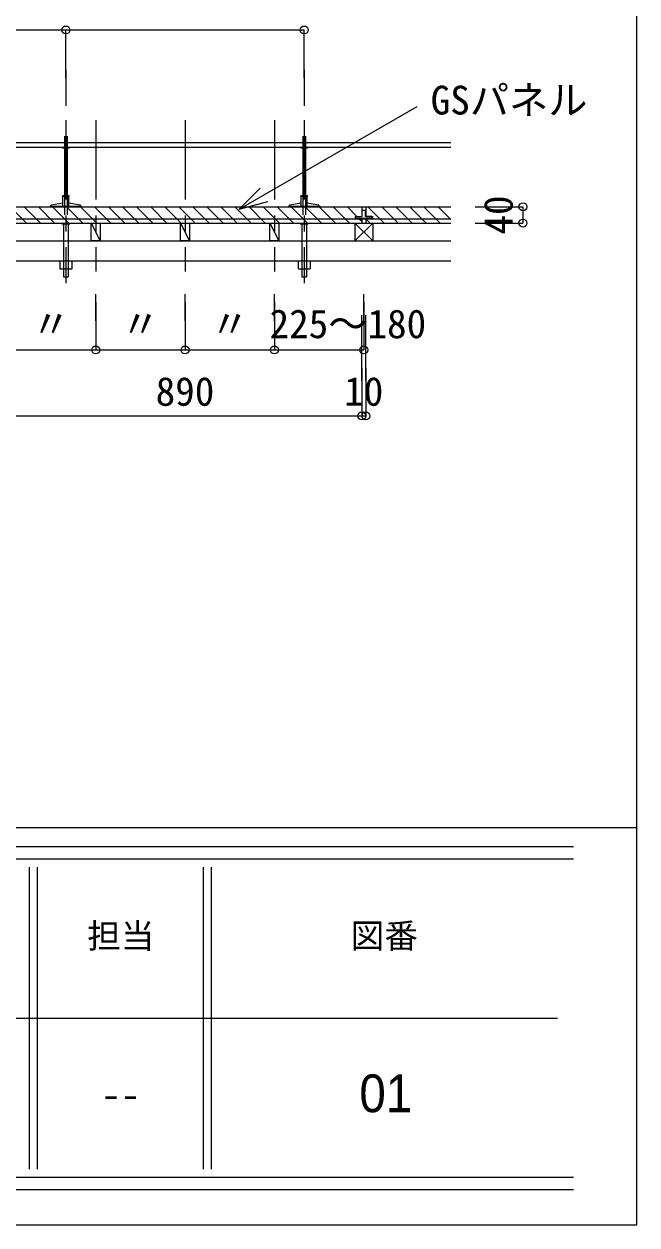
# Model space of a CAD drawing. Units: millimetres on the paper, enlarged 10 times, with parts at other scales. Extents: x 3821 to 7821, y 4568 to 7368.
# Drawn here: x 7435 to 7821, y 4568 to 5323 of the extents above; entities that cross this region are included whole.
import ezdxf
from ezdxf.enums import TextEntityAlignment as Align

# ---------------------------------------------------------------- set-up
doc = ezdxf.new("R2010")
doc.units = ezdxf.units.MM
doc.header["$LTSCALE"] = 10
doc.linetypes.add('CHAIN1', pattern=[8, 5, -1, 1, -1])
doc.linetypes.add('DASHED1', pattern=[1.8, 1.2, -0.6])
for name, color, linetype in [('0-0', 7, 'Continuous'), ('7-0', 7, 'Continuous'), ('7-1', 7, 'Continuous'), ('7-2', 3, 'Continuous')]:
    doc.layers.add(name, color=color, linetype=linetype)
doc.styles.add('Arial', font='')
doc.styles.add('ＭＳ ゴシック', font='')
doc.styles.get('Arial').set_extended_font_data('Arial')
doc.styles.get('ＭＳ ゴシック').set_extended_font_data('MS Gothic')

msp = doc.modelspace()

# ---------------------------------------------------------------- linework, layer by layer
at = {"layer": '0-0', "color": 6}
for p, q in [((7820.85, 4568.18), (7820.85, 7368.18)), ((3820.85, 4568.18), (7820.85, 4568.18))]:
    msp.add_line(p, q, dxfattribs=at)
at = {"layer": '0-0', "color": 3}
for p, q in [((3820.85, 4818.18), (7820.85, 4818.18)), ((7438.35, 4793.18), (7438.35, 4603.18)), ((7443.35, 4793.18), (7443.35, 4603.18)), ((7547.85, 4793.18), (7547.85, 4603.18)), ((7552.85, 4793.18), (7552.85, 4603.18)), ((6035.85, 4698.18), (7770.85, 4698.18))]:
    msp.add_line(p, q, dxfattribs=at)
at = {"layer": '0-0', "color": 2}
for p, q in [((3860.85, 4806.18), (7780.85, 4806.18)), ((7780.85, 4798.18), (3860.85, 4798.18)), ((3860.85, 4598.18), (7780.85, 4598.18)), ((7780.85, 4590.18), (3860.85, 4590.18))]:
    msp.add_line(p, q, dxfattribs=at)
at = {"layer": '7-0'}
for p, q in [((7461.46, 5294.7), (7461.46, 5271.99)), ((7611.46, 5294.7), (7611.46, 5271.99)), ((7570.53, 5206.93), (7682.52, 5271.59)), ((7460.58, 5252.84), (7460.58, 5215.5)), ((7462.33, 5252.84), (7462.33, 5215.5)), ((7610.58, 5252.84), (7610.58, 5215.5)), ((7612.33, 5252.84), (7612.33, 5215.5)), ((6936.66, 5249), (7703.64, 5249)), ((6936.66, 5246), (7703.64, 5246)), ((7459.33, 5246), (7459.33, 5245.5)), ((7459.33, 5245.5), (7463.58, 5245.5)), ((7463.58, 5246), (7463.58, 5245.5)), ((7609.33, 5246), (7609.33, 5245.5)), ((7609.33, 5245.5), (7613.58, 5245.5)), ((7613.58, 5246), (7613.58, 5245.5)), ((7570.53, 5206.93), (7583.79, 5220.19)), ((7463.58, 5215.5), (7459.33, 5215.5)), ((7459.33, 5215), (7459.33, 5215.5)), ((7463.58, 5215), (7459.33, 5215)), ((7459.58, 5208.75), (7459.58, 5215)), ((7463.33, 5208.75), (7463.33, 5215)), ((7463.58, 5215), (7463.58, 5215.5)), ((7570.53, 5206.93), (7588.64, 5211.78)), ((7613.58, 5215.5), (7609.33, 5215.5)), ((7609.33, 5215), (7609.33, 5215.5)), ((7613.58, 5215), (7609.33, 5215)), ((7609.58, 5208.75), (7609.58, 5215)), ((7613.33, 5208.75), (7613.33, 5215)), ((7613.58, 5215), (7613.58, 5215.5)), ((6936.66, 5208.5), (7703.64, 5208.5)), ((7451.46, 5208.75), (7451.46, 5208.5)), ((7459.58, 5210.75), (7452.21, 5209.5)), ((7452.21, 5208.75), (7452.21, 5209.5)), ((7470.71, 5209.5), (7463.33, 5210.75)), ((7470.71, 5208.75), (7470.71, 5209.5)), ((7601.46, 5208.75), (7601.46, 5208.5)), ((7609.58, 5210.75), (7602.21, 5209.5)), ((7602.21, 5208.75), (7602.21, 5209.5)), ((7620.71, 5209.5), (7613.33, 5210.75)), ((7620.71, 5208.75), (7620.71, 5209.5)), ((7647.71, 5208.5), (7647.71, 5202.5)), ((7650.08, 5206.12), (7647.83, 5206.12)), ((7647.83, 5202.37), (7647.83, 5206.12)), ((7650.21, 5208.5), (7650.21, 5202.5)), ((7200.21, 5201), (7703.64, 5201)), ((7200.21, 5198.25), (7703.64, 5198.25)), ((7453.33, 5198.25), (7458.96, 5198.25)), ((7458.96, 5197.75), (7463.96, 5197.75)), ((7459.96, 5197.75), (7459.96, 5187)), ((7462.96, 5197.75), (7462.96, 5187)), ((7463.96, 5198.25), (7469.58, 5198.25)), ((7477.4, 5198.25), (7483.02, 5187)), ((7533.65, 5198.25), (7539.27, 5187)), ((7589.9, 5198.25), (7595.52, 5187)), ((7603.33, 5198.25), (7608.96, 5198.25)), ((7608.96, 5197.75), (7613.96, 5197.75)), ((7609.96, 5197.75), (7609.96, 5187)), ((7612.96, 5197.75), (7612.96, 5187)), ((7613.96, 5198.25), (7619.58, 5198.25)), ((7654.58, 5198.25), (7643.33, 5187)), ((7643.33, 5198.25), (7654.58, 5187)), ((7643.46, 5202.5), (7643.46, 5201)), ((7643.46, 5202.5), (7647.71, 5202.5)), ((7643.96, 5202.37), (7647.83, 5202.37)), ((7643.96, 5201.12), (7643.96, 5202.37)), ((7653.96, 5201.12), (7643.96, 5201.12)), ((7647.71, 5201), (7647.71, 5198.25)), ((7647.71, 5198.25), (7650.21, 5198.25)), ((7650.21, 5202.5), (7654.46, 5202.5)), ((7650.21, 5201), (7650.21, 5198.25)), ((7654.46, 5202.5), (7654.46, 5201)), ((7654.58, 5198.25), (7654.58, 5187)), ((6936.66, 5187), (7703.64, 5187)), ((6936.66, 5174.5), (7703.64, 5174.5)), ((7459.96, 5174.5), (7459.96, 5164.5)), ((7462.96, 5174.5), (7462.96, 5164.5)), ((7465.21, 5174.5), (7465.21, 5169.5)), ((7609.96, 5174.5), (7609.96, 5164.5)), ((7612.96, 5174.5), (7612.96, 5164.5)), ((7615.21, 5174.5), (7615.21, 5169.5)), ((7459.96, 5164.5), (7462.96, 5164.5)), ((7609.96, 5164.5), (7612.96, 5164.5)), ((7480.21, 5136.73), (7480.21, 5153.52)), ((7536.46, 5136.73), (7536.46, 5153.52)), ((7592.71, 5136.73), (7592.71, 5153.52)), ((7648.96, 5136.73), (7648.96, 5153.52)), ((7647.71, 5098.95), (7647.71, 5140.43)), ((7650.21, 5098.95), (7650.21, 5140.43))]:
    msp.add_line(p, q, dxfattribs=at)
at = {"layer": '7-0', "linetype": 'CHAIN1'}
for p, q in [((7461.46, 5263.03), (7461.46, 5160.57)), ((7480.21, 5263.03), (7480.21, 5167.85)), ((7536.46, 5263.03), (7536.46, 5167.85)), ((7592.71, 5263.03), (7592.71, 5167.85)), ((7611.46, 5263.03), (7611.46, 5160.57))]:
    msp.add_line(p, q, dxfattribs=at)
at = {"layer": '7-0', "linetype": 'DASHED1'}
for p, q in [((7460.58, 5215.5), (7460.58, 5198.25)), ((7462.33, 5215.5), (7462.33, 5198.25)), ((7610.58, 5215.5), (7610.58, 5198.25)), ((7612.33, 5215.5), (7612.33, 5198.25)), ((7459.96, 5187), (7459.96, 5174.5)), ((7462.96, 5187), (7462.96, 5174.5)), ((7609.96, 5187), (7609.96, 5174.5)), ((7612.96, 5187), (7612.96, 5174.5))]:
    msp.add_line(p, q, dxfattribs=at)
at = {"layer": '7-0'}
for points in [[(7471.46, 5208.5), (7471.46, 5208.75), (7451.46, 5208.75)], [(7621.46, 5208.5), (7621.46, 5208.75), (7601.46, 5208.75)], [(7653.96, 5201.12), (7653.96, 5202.37), (7650.08, 5202.37), (7650.08, 5206.12)], [(7643.33, 5198.25), (7643.33, 5187), (7654.58, 5187)], [(7457.71, 5174.5), (7457.71, 5169.5), (7465.21, 5169.5)], [(7607.71, 5174.5), (7607.71, 5169.5), (7615.21, 5169.5)]]:
    msp.add_lwpolyline(points, dxfattribs=at)
for points in [[(7477.4, 5198.25), (7483.02, 5198.25), (7483.02, 5187), (7477.4, 5187)], [(7533.65, 5198.25), (7539.27, 5198.25), (7539.27, 5187), (7533.65, 5187)], [(7589.9, 5198.25), (7595.52, 5198.25), (7595.52, 5187), (7589.9, 5187)]]:
    msp.add_lwpolyline(points, close=True, dxfattribs=at)
at = {"layer": '7-1'}
for p, q in [((7426.45, 5208.5), (7436.7, 5198.25)), ((7435.29, 5208.5), (7445.54, 5198.25)), ((7444.13, 5208.5), (7454.38, 5198.25)), ((7452.97, 5208.5), (7463.22, 5198.25)), ((7461.81, 5208.5), (7472.06, 5198.25)), ((7470.64, 5208.5), (7480.89, 5198.25)), ((7479.48, 5208.5), (7489.73, 5198.25)), ((7488.32, 5208.5), (7498.57, 5198.25)), ((7497.16, 5208.5), (7507.41, 5198.25)), ((7506, 5208.5), (7516.25, 5198.25)), ((7514.84, 5208.5), (7525.09, 5198.25)), ((7523.68, 5208.5), (7533.93, 5198.25)), ((7532.52, 5208.5), (7542.77, 5198.25)), ((7541.36, 5208.5), (7551.61, 5198.25)), ((7550.19, 5208.5), (7560.44, 5198.25)), ((7559.03, 5208.5), (7569.28, 5198.25)), ((7567.87, 5208.5), (7578.12, 5198.25)), ((7576.71, 5208.5), (7586.96, 5198.25)), ((7585.55, 5208.5), (7595.8, 5198.25)), ((7594.39, 5208.5), (7604.64, 5198.25)), ((7603.23, 5208.5), (7613.48, 5198.25)), ((7612.07, 5208.5), (7622.32, 5198.25)), ((7620.9, 5208.5), (7631.15, 5198.25)), ((7629.74, 5208.5), (7639.99, 5198.25)), ((7638.58, 5208.5), (7644.58, 5202.5)), ((7647.42, 5208.5), (7647.71, 5208.21)), ((7651.45, 5208.5), (7661.7, 5198.25)), ((7660.29, 5208.5), (7670.54, 5198.25)), ((7669.13, 5208.5), (7679.38, 5198.25)), ((7677.97, 5208.5), (7688.22, 5198.25)), ((7686.81, 5208.5), (7697.06, 5198.25)), ((7695.64, 5208.5), (7703.64, 5200.5)), ((7646.08, 5201), (7647.71, 5199.37)), ((7650.21, 5200.9), (7652.86, 5198.25))]:
    msp.add_line(p, q, dxfattribs=at)
at = {"layer": '7-2'}
for p, q in [((7311.46, 5319.7), (7461.46, 5319.7)), ((7461.46, 5289.7), (7461.46, 5319.7)), ((7461.46, 5289.7), (7461.46, 5319.7)), ((7461.46, 5319.7), (7611.46, 5319.7)), ((7611.46, 5289.7), (7611.46, 5319.7)), ((7719.08, 5208.5), (7749.08, 5208.5)), ((7749.08, 5208.5), (7749.08, 5198.25)), ((7719.08, 5198.25), (7749.08, 5198.25)), ((7480.21, 5148.45), (7480.21, 5118.45)), ((7480.21, 5148.45), (7480.21, 5118.45)), ((7536.46, 5148.45), (7536.46, 5118.45)), ((7536.46, 5148.45), (7536.46, 5118.45)), ((7592.71, 5148.45), (7592.71, 5118.45)), ((7592.71, 5148.45), (7592.71, 5118.45)), ((7648.96, 5148.45), (7648.96, 5118.45)), ((7423.96, 5118.45), (7480.21, 5118.45)), ((7480.21, 5118.45), (7536.46, 5118.45)), ((7536.46, 5118.45), (7592.71, 5118.45)), ((7592.71, 5118.45), (7648.96, 5118.45)), ((7647.71, 5106.95), (7647.71, 5076.95)), ((7647.71, 5106.95), (7647.71, 5076.95)), ((7650.21, 5106.95), (7650.21, 5076.95)), ((7425.21, 5076.95), (7647.71, 5076.95)), ((7647.71, 5076.95), (7650.21, 5076.95))]:
    msp.add_line(p, q, dxfattribs=at)
for centre in [(7461.46, 5319.7), (7461.46, 5319.7), (7611.46, 5319.7), (7749.08, 5208.5), (7749.08, 5198.25), (7480.21, 5118.45), (7480.21, 5118.45), (7536.46, 5118.45), (7536.46, 5118.45), (7592.71, 5118.45), (7592.71, 5118.45), (7648.96, 5118.45), (7647.71, 5076.95), (7647.71, 5076.95), (7650.21, 5076.95)]:
    msp.add_circle(centre, 2.5, dxfattribs=at)

# ---------------------------------------------------------------- texts
at = {"layer": '0-0', "style": 'ＭＳ ゴシック'}
for s, p in [('担当', (7474.86, 4737.6)), ('図番', (7640.68, 4737.6))]:
    msp.add_text(s, height=15.52, dxfattribs=at).set_placement(p, align=Align.BOTTOM_LEFT)
at = {"layer": '7-0', "style": 'ＭＳ ゴシック'}
for s, p in [('GSパネル', (7691.02, 5261.12)), ('225～180', (7589.63, 5120.45)), ('〃', (7439.74, 5120.45)), ('〃', (7495.99, 5120.45)), ('〃', (7552.24, 5120.45))]:
    msp.add_text(s, height=18.1, dxfattribs=at).set_placement(p, align=Align.BOTTOM_LEFT)
at = {"layer": '7-2', "color": 7, "style": 'ＭＳ ゴシック'}
msp.add_text('40', height=18.1, rotation=90, dxfattribs=at).set_placement((7748.08, 5191.02), align=Align.BOTTOM_LEFT)
for s, p in [('890', (7517.94, 5077.95)), ('10', (7636.61, 5077.95))]:
    msp.add_text(s, height=18.1, dxfattribs=at).set_placement(p, align=Align.BOTTOM_LEFT)

# ---------------------------------------------------------------- wipeouts: each hides what was drawn before it
for points in [[(7483.68, 4635.83), (7483.68, 4660.53), (7508.38, 4660.53), (7508.38, 4635.83)], [(7646.15, 4631.95), (7646.15, 4664.41), (7677.55, 4664.41), (7677.55, 4631.95)]]:
    msp.add_wipeout(points)

# ---------------------------------------------------------------- next in the draw order: texts
at = {"layer": '0-0', "style": 'Arial', "width": 0.9}
msp.add_text('01', height=23.79, dxfattribs=at).set_placement((7646.15, 4631.95), align=Align.BOTTOM_LEFT)
at = {"layer": '0-0', "style": 'ＭＳ ゴシック'}
msp.add_text('--', height=18.1, dxfattribs=at).set_placement((7483.68, 4635.83), align=Align.BOTTOM_LEFT)

doc.saveas('drawing.dxf')
